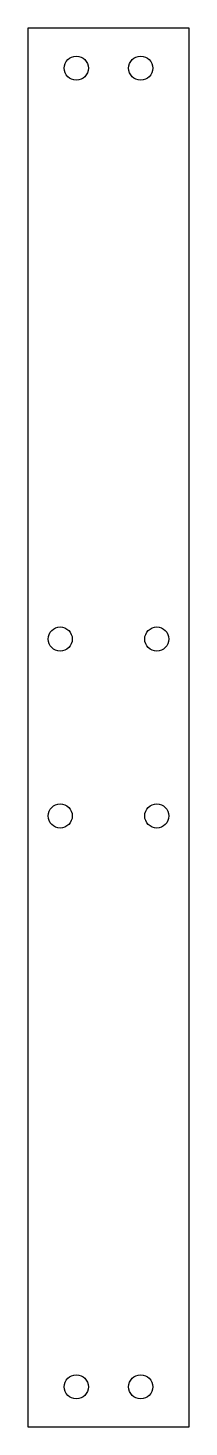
# Model space of a CAD drawing. Extents: x 107 to 127, y 56 to 230.
import ezdxf

# ---------------------------------------------------------------- set-up
doc = ezdxf.new("R2010")
doc.units = 0
doc.layers.get('0').update_dxf_attribs({"linetype": 'continuous'})

# ---------------------------------------------------------------- blocks, each defined once
blk = doc.blocks.new('EXTRUDE330')
at = {"color": 0}
for p, q in [((107, 56), (107, 230)), ((107, 230), (127, 230)), ((127, 230), (127, 56)), ((127, 56), (107, 56))]:
    blk.add_line(p, q, dxfattribs=at)
for centre in [(113, 225), (121, 225), (111, 154), (123, 154), (111, 132), (123, 132), (113, 61), (121, 61)]:
    blk.add_circle(centre, 1.5, dxfattribs=at)

msp = doc.modelspace()

# ---------------------------------------------------------------- block references
at = {"color": 0}
msp.add_blockref('EXTRUDE330', (0, 0), dxfattribs=at)

doc.saveas('drawing.dxf')
